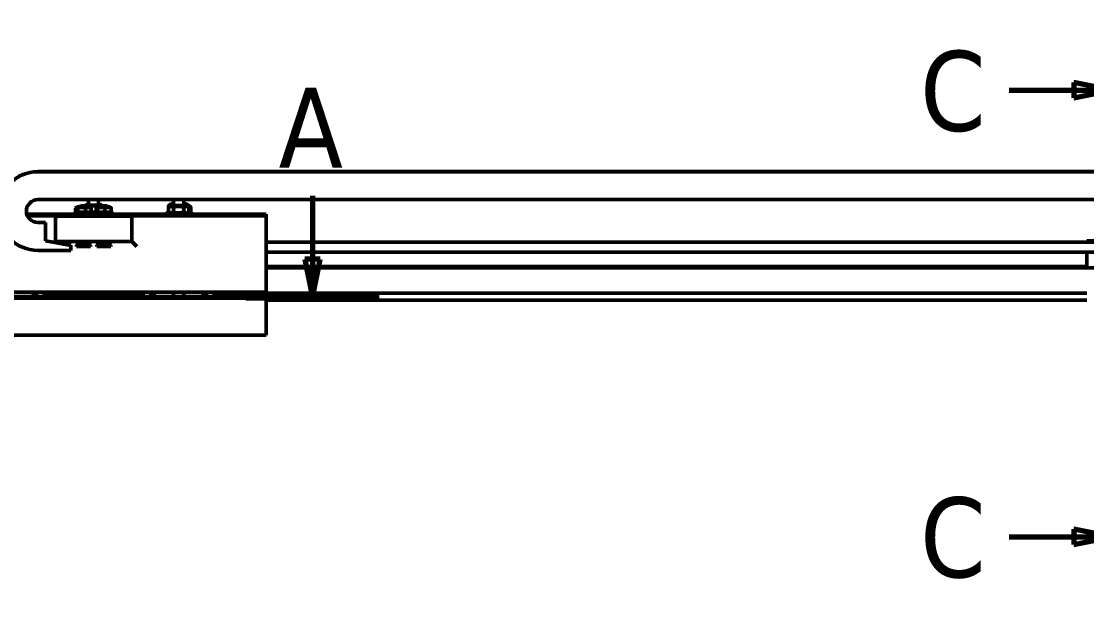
# Model space of a CAD drawing. Header units: millimetres. Extents: x -1901 to 2520, y -3919 to 1782.
# Drawn here: x 328.7 to 748.3, y 890.1 to 1120.4 of the extents above; entities that cross this region are included whole.
import ezdxf

# ---------------------------------------------------------------- set-up
doc = ezdxf.new("R2010")
doc.units = ezdxf.units.MM
doc.header["$LTSCALE"] = 6
doc.linetypes.add('CHAIN', pattern=[0.3543, 0.2362, -0.0295, 0.0591, -0.0295])
doc.layers.add('Section Line (ISO)', color=7, linetype='CHAIN', lineweight=70)
doc.layers.add('Visible (ISO)', color=7, linetype='Continuous', lineweight=50)
doc.styles.add('Label Text (ISO)', font='tahoma.ttf')

# ---------------------------------------------------------------- blocks, each defined once
blk = doc.blocks.new('2dTransSection0')
at = {"layer": 'Section Line (ISO)', "linetype": 'Continuous'}
for p, q in [((30.809, 175.259), (30.809, 171.111)), ((73.903, 175.259), (73.903, 171.111)), ((30.309, 171.111), (30.809, 168.611)), ((31.309, 171.111), (30.309, 171.111)), ((30.809, 171.111), (30.809, 168.611)), ((30.809, 168.611), (31.309, 171.111)), ((73.403, 171.111), (73.903, 168.611)), ((74.403, 171.111), (73.403, 171.111)), ((73.903, 171.111), (73.903, 168.611)), ((73.903, 168.611), (74.403, 171.111))]:
    blk.add_line(p, q, dxfattribs=at)
at = {"layer": 'Section Line (ISO)', "linetype": 'CHAIN', "ltscale": 40.543503}
blk.add_line((26.427, 168.611), (78.285, 168.611), dxfattribs=at)
at = {"layer": 'Section Line (ISO)', "linetype": 'Continuous', "lineweight": 140}
for p, q in [((26.427, 168.611), (35.192, 168.611)), ((69.521, 168.611), (78.285, 168.611))]:
    blk.add_line(p, q, dxfattribs=at)
at = {"layer": 'Section Line (ISO)', "linetype": 'Continuous', "flags": 128}
for points in [[(30.309, 171.111), (30.809, 168.611)], [(73.403, 171.111), (73.903, 168.611)]]:
    blk.add_lwpolyline(points, dxfattribs=at)
at = {"layer": 'Section Line (ISO)'}
for points in [[(30.309, 171.111), (30.809, 168.611), (31.309, 171.111), (30.309, 171.111)], [(73.403, 171.111), (73.903, 168.611), (74.403, 171.111), (73.403, 171.111)]]:
    blk.add_solid(points, dxfattribs=at)
at = {"layer": 'Section Line (ISO)', "char_height": 5.25, "attachment_point": 7, "style": 'Label Text (ISO)'}
for insert in [(28.576, 177.111), (71.67, 177.111)]:
    blk.add_mtext('A', dxfattribs=dict(at, insert=insert))
blk = doc.blocks.new('2dTransSection1')
at = {"layer": 'Section Line (ISO)', "linetype": 'CHAIN', "ltscale": 41.36977}
blk.add_line((126.375, 186.727), (126.375, 148.355), dxfattribs=at)
at = {"layer": 'Section Line (ISO)', "linetype": 'Continuous', "lineweight": 140}
for p, q in [((126.375, 186.727), (126.375, 177.67)), ((126.375, 157.412), (126.375, 148.355))]:
    blk.add_line(p, q, dxfattribs=at)
at = {"layer": 'Section Line (ISO)', "linetype": 'Continuous'}
for p, q in [((126.375, 182.198), (123.875, 182.698)), ((123.875, 182.698), (123.875, 181.698)), ((119.629, 182.198), (123.875, 182.198)), ((123.875, 182.198), (126.375, 182.198)), ((123.875, 181.698), (126.375, 182.198)), ((126.375, 152.884), (123.875, 153.384)), ((123.875, 153.384), (123.875, 152.384)), ((119.629, 152.884), (123.875, 152.884)), ((123.875, 152.884), (126.375, 152.884)), ((123.875, 152.384), (126.375, 152.884))]:
    blk.add_line(p, q, dxfattribs=at)
at = {"layer": 'Section Line (ISO)', "linetype": 'Continuous', "flags": 128}
for points in [[(123.875, 181.698), (126.375, 182.198)], [(123.875, 152.384), (126.375, 152.884)]]:
    blk.add_lwpolyline(points, dxfattribs=at)
at = {"layer": 'Section Line (ISO)'}
for points in [[(123.875, 181.698), (126.375, 182.198), (123.875, 182.698), (123.875, 181.698)], [(123.875, 152.384), (126.375, 152.884), (123.875, 153.384), (123.875, 152.384)]]:
    blk.add_solid(points, dxfattribs=at)
at = {"layer": 'Section Line (ISO)', "char_height": 5.25, "attachment_point": 7, "style": 'Label Text (ISO)'}
for insert in [(113.771, 179.433), (113.771, 150.118)]:
    blk.add_mtext('C', dxfattribs=dict(at, insert=insert))

msp = doc.modelspace()

# ---------------------------------------------------------------- linework, layer by layer
at = {"layer": 'Visible (ISO)'}
for p, q in [((763.403, 1061.129), (335.251, 1061.129)), ((763.403, 1061.095), (335.251, 1061.095)), ((773.251, 1050.095), (335.251, 1050.095)), ((355.2, 1047.968), (355.2, 1050.095)), ((359.2, 1047.968), (359.2, 1050.095)), ((388.7, 1047.775), (388.7, 1050.095)), ((392.7, 1047.775), (392.7, 1050.095)), ((349.7, 1044.904), (349.7, 1044.404)), ((350.132, 1045.412), (350.132, 1046.801)), ((350.9, 1047.304), (350.348, 1046.985)), ((350.9, 1044.904), (350.356, 1045.218)), ((350.957, 1045.403), (350.957, 1046.792)), ((352.007, 1047.611), (351.7, 1047.304)), ((351.7, 1047.304), (351.7, 1047.304)), ((354.3, 1048.075), (353.502, 1047.614)), ((354.3, 1047.968), (353.687, 1047.614)), ((354.025, 1045.4), (354.025, 1046.789)), ((354.393, 1047.611), (354.7, 1047.304)), ((354.7, 1047.304), (354.7, 1047.304)), ((355.5, 1047.304), (356.044, 1046.99)), ((355.5, 1044.904), (356.052, 1045.223)), ((356.268, 1045.407), (356.268, 1046.796)), ((356.7, 1044.904), (356.7, 1044.404)), ((357.7, 1044.904), (357.7, 1044.404)), ((358.251, 1045.413), (358.251, 1046.802)), ((358.9, 1047.304), (358.419, 1047.026)), ((358.9, 1044.904), (358.423, 1045.179)), ((358.706, 1045.403), (358.706, 1046.793)), ((360.007, 1047.611), (359.7, 1047.304)), ((359.7, 1047.304), (359.7, 1047.304)), ((360.1, 1048.075), (360.898, 1047.614)), ((360.1, 1047.968), (360.714, 1047.614)), ((361.656, 1045.4), (361.656, 1046.789)), ((362.393, 1047.611), (362.7, 1047.304)), ((362.7, 1047.304), (362.7, 1047.304)), ((363.5, 1047.304), (363.977, 1047.029)), ((363.5, 1044.904), (363.981, 1045.182)), ((364.149, 1045.406), (364.149, 1046.795)), ((364.7, 1044.904), (364.7, 1044.404)), ((386.2, 1045.101), (386.2, 1044.575)), ((386.659, 1047.733), (386.659, 1047.642)), ((386.659, 1047.642), (386.659, 1047.207)), ((386.659, 1047.207), (386.659, 1047.116)), ((386.659, 1047.116), (386.659, 1045.234)), ((387.8, 1048.392), (386.671, 1047.74)), ((387.8, 1048.301), (386.671, 1047.649)), ((387.8, 1047.866), (386.671, 1047.215)), ((387.8, 1047.775), (386.671, 1047.123)), ((387.8, 1044.575), (386.671, 1045.227)), ((387.2, 1044.593), (387.2, 1044.584)), ((388.68, 1047.105), (388.68, 1045.223)), ((392.721, 1047.105), (392.721, 1045.223)), ((393.271, 1048.222), (393.663, 1047.83)), ((393.6, 1048.392), (394.729, 1047.74)), ((393.6, 1048.301), (394.475, 1047.795)), ((393.6, 1047.866), (394.729, 1047.214)), ((393.6, 1047.775), (394.729, 1047.123)), ((393.6, 1044.575), (394.729, 1045.227)), ((394.6, 1047.793), (395.239, 1047.424)), ((394.6, 1044.593), (395.234, 1044.959)), ((394.742, 1047.733), (394.742, 1047.711)), ((394.742, 1047.207), (394.742, 1047.116)), ((394.742, 1047.116), (394.742, 1045.234)), ((394.874, 1045.244), (394.874, 1047.126)), ((395.2, 1044.939), (395.2, 1044.602)), ((395.454, 1045.256), (395.454, 1047.138)), ((396.2, 1044.593), (396.2, 1044.022)), ((351.7, 1044.369), (330.931, 1044.369)), ((331.206, 1043.657), (340.2, 1043.657)), ((335.251, 1041.129), (338.282, 1041.129)), ((335.251, 1041.095), (338.282, 1041.095)), ((338.282, 1041.095), (338.282, 1041.129)), ((338.282, 1033.859), (338.282, 1041.095)), ((342.2, 1043.651), (342.2, 1043.602)), ((342.2, 1043.602), (342.2, 1033.602)), ((344.2, 1043.595), (370.2, 1043.595)), ((351.7, 1043.607), (351.7, 1044.394)), ((354.7, 1043.607), (354.7, 1044.394)), ((355.2, 1043.892), (355.2, 1043.956)), ((359.2, 1043.892), (359.2, 1043.956)), ((359.7, 1043.607), (359.7, 1044.394)), ((362.7, 1043.607), (362.7, 1044.394)), ((386.2, 1044.369), (362.7, 1044.369)), ((372.2, 1043.602), (372.2, 1043.651)), ((372.2, 1033.602), (372.2, 1043.602)), ((374.2, 1043.657), (423.2, 1043.657)), ((386.2, 1044.575), (386.2, 1043.775)), ((388.7, 1043.698), (388.7, 1043.762)), ((392.7, 1043.698), (392.7, 1043.762)), ((395.2, 1044.575), (395.2, 1043.775)), ((396.7, 1044.199), (423.2, 1044.199)), ((423.2, 1043.819), (396.7, 1043.819)), ((423.2, 1044.4), (397.2, 1044.4)), ((398.7, 1044.022), (398.7, 1043.819)), ((425.2, 1044.206), (425.2, 1044.393)), ((425.2, 1043.813), (425.2, 1044.206)), ((425.2, 1043.663), (425.2, 1043.813)), ((425.2, 1013.664), (425.2, 1043.663)), ((338.282, 1033.893), (348.282, 1032.129)), ((348.282, 1032.123), (338.282, 1033.886)), ((338.282, 1033.865), (348.282, 1032.102)), ((348.282, 1032.095), (338.282, 1033.859)), ((370.2, 1033.595), (344.2, 1033.595)), ((348.159, 1032.123), (348.282, 1032.123)), ((348.282, 1032.129), (348.282, 1032.123)), ((348.282, 1032.123), (348.282, 1032.102)), ((348.282, 1032.102), (348.282, 1032.095)), ((348.282, 1032.095), (348.282, 1030.095)), ((351.7, 1033.471), (350.43, 1032.201)), ((350.43, 1031.611), (350.43, 1032.201)), ((351.7, 1033.471), (351.7, 1033.595)), ((354.7, 1033.471), (354.7, 1033.595)), ((354.7, 1033.471), (355.97, 1032.201)), ((355.97, 1031.611), (355.97, 1032.201)), ((359.7, 1033.471), (358.43, 1032.201)), ((358.43, 1031.611), (358.43, 1032.201)), ((359.7, 1033.471), (359.7, 1033.595)), ((362.7, 1033.471), (362.7, 1033.595)), ((362.7, 1033.471), (363.97, 1032.201)), ((363.97, 1031.611), (363.97, 1032.201)), ((425.2, 1033.399), (753.251, 1033.401)), ((425.2, 1033.397), (753.251, 1033.4)), ((753.251, 1033.365), (425.2, 1033.367)), ((753.251, 1033.363), (425.2, 1033.365)), ((748.251, 1033.832), (748.251, 1033.72)), ((753.251, 1033.832), (748.251, 1033.832)), ((748.251, 1033.401), (748.251, 1033.72)), ((335.251, 1030.095), (348.282, 1030.095)), ((753.251, 1029.363), (425.2, 1029.365)), ((748.251, 1023.25), (748.251, 1029.363)), ((425.2, 1023.776), (748.251, 1023.776)), ((425.2, 1023.25), (753.251, 1023.25)), ((291.2, 1013.657), (423.2, 1013.657)), ((423.2, 1011.657), (291.2, 1011.657)), ((388.7, 1011.728), (325.7, 1011.728)), ((333.4, 1011.728), (333.4, 1013.657)), ((334.7, 1011.728), (334.7, 1013.657)), ((337.7, 1013.657), (337.7, 1011.728)), ((338.2, 1011.728), (338.2, 1013.657)), ((338.2, 1013.25), (376.2, 1013.25)), ((355.2, 1011.923), (338.2, 1011.923)), ((338.2, 1011.773), (376.2, 1011.773)), ((342.7, 1013.25), (342.7, 1011.923)), ((343.2, 1011.923), (343.2, 1013.25)), ((346.2, 1011.923), (346.2, 1013.25)), ((347.5, 1011.923), (347.5, 1013.25)), ((355.2, 1011.892), (355.2, 1013.25)), ((359.2, 1011.892), (359.2, 1013.25)), ((376.2, 1011.923), (359.2, 1011.923)), ((366.9, 1011.923), (366.9, 1013.25)), ((368.2, 1011.923), (368.2, 1013.25)), ((371.2, 1013.25), (371.2, 1011.923)), ((371.7, 1011.923), (371.7, 1013.25)), ((376.2, 1013.657), (376.2, 1011.728)), ((376.7, 1011.728), (376.7, 1013.657)), ((379.7, 1011.728), (379.7, 1013.657)), ((381, 1011.728), (381, 1013.657)), ((388.7, 1011.699), (388.7, 1013.657)), ((392.7, 1011.699), (392.7, 1013.657)), ((425.2, 1011.728), (392.7, 1011.728)), ((400.4, 1011.728), (400.4, 1013.657)), ((401.7, 1011.728), (401.7, 1013.657)), ((404.7, 1013.657), (404.7, 1011.728)), ((405.2, 1011.728), (405.2, 1013.657)), ((405.2, 1013.25), (748.251, 1013.25)), ((423.2, 1011.819), (405.2, 1011.819)), ((405.2, 1011.773), (425.2, 1011.773)), ((425.2, 1011.813), (425.2, 1011.773)), ((425.2, 1011.773), (425.2, 1011.728)), ((425.2, 1011.728), (425.2, 1011.664)), ((425.2, 996.664), (425.2, 1011.664)), ((425.2, 1010.451), (748.251, 1010.451)), ((423.2, 996.657), (291.2, 996.657))]:
    msp.add_line(p, q, dxfattribs=at)
for centre, major_axis, ratio, start_param, end_param in [((335.251, 1045.629), (-15.5, 0), 0.9999952, 4.712389, 6.2831856), ((335.251, 1045.595), (-15.5, 0), 0.9999952, 4.712389, 7.8539816), ((335.251, 1045.595), (-4.5, 0), 0.9999952, 4.712389, 7.8539816), ((335.251, 1045.629), (-4.5, 0), 0.9999952, 0.0037812, 1.5707961), ((353.2, 1044.904), (-3.5, 0), 0.0030937, 5.4347694, 10.2731938), ((353.2, 1047.304), (-2.3, 0), 0.0030937, 5.4197439, 10.2882193), ((353.2, 1044.904), (2.3, 0), 0.0030937, 3.1469511, 6.2778268), ((353.2, 1047.304), (-1.5, 0), 0.0030937, 6.2667756, 9.4411819), ((353.2, 1047.304), (-1.5, 0), 0.0030937, 6.2800916, 9.4278717), ((357.2, 1047.968), (-2.9, 0), 0.0030937, 5.4734017, 10.2345615), ((357.2, 1048.075), (-2.9, 0), 0.0030937, 5.4734017, 7.0929689), ((357.2, 1044.768), (-2.9, 0), 0.0030937, 1.3975167, 1.744076), ((357.2, 1044.768), (4.5, 0), 0.0030937, 4.601048, 4.82373), ((361.2, 1044.904), (-3.5, 0), 0.0030937, 5.4347694, 10.2731938), ((361.2, 1047.304), (-2.3, 0), 0.0030937, 5.4197439, 10.2882194), ((361.2, 1044.904), (2.3, 0), 0.0030937, 3.1469511, 6.2778268), ((357.2, 1048.075), (2.9, 0), 0.0030937, 5.4734017, 7.0929689), ((361.2, 1047.304), (-1.5, 0), 0.0030937, 6.266779, 9.4411852), ((361.2, 1047.304), (-1.5, 0), 0.0030937, 6.2800916, 9.4278717), ((390.7, 1044.575), (-4.5, 0), 0.0030937, 5.418044, 10.2899193), ((390.7, 1045.101), (-4.5, 0), 0.0030937, 5.7278271, 6.8492604), ((391.7, 1044.593), (-4.5, 0), 0.0030937, 5.7802268, 6.7968608), ((390.7, 1047.775), (-2.9, 0), 0.0030937, 5.4734017, 10.2345615), ((390.7, 1048.392), (-2.9, 0), 0.0030937, 5.4734017, 7.092969), ((390.7, 1048.301), (-2.9, 0), 0.0030937, 5.4734017, 7.0929689), ((390.7, 1047.866), (-2.9, 0), 0.0030937, 5.4734017, 7.0929689), ((390.7, 1048.392), (2.9, 0), 0.0030937, 5.4734018, 7.0929688), ((390.7, 1048.301), (2.9, 0), 0.0030937, 5.4734018, 7.0929688), ((391.7, 1048.222), (1.571, 0), 0.0030937, 5.4026072, 7.1637634), ((390.7, 1047.866), (2.9, 0), 0.0030937, 5.4734017, 7.0929689), ((391.7, 1044.593), (2.9, 0), 0.0030937, 5.4357119, 6.2778268), ((391.7, 1047.793), (2.9, 0), 0.0030937, 5.4918018, 7.0852858), ((391.7, 1044.593), (4.5, 0), 0.0030937, 5.400141, 7.1483267), ((340.2, 1043.651), (2, 0), 0.0030937, 0, 1.5707963), ((344.2, 1043.602), (-2, 0), 0.0030937, 0, 1.5707963), ((353.2, 1044.404), (-3.5, 0), 0.0030937, 0, 3.1415926), ((353.2, 1043.611), (2, 0), 0.0030937, 2.4188585, 7.0059196), ((357.2, 1043.968), (4.5, 0), 0.0030937, 4.123358, 5.3014199), ((357.2, 1043.898), (2.75, 0), 0.0030937, 2.3851363, 2.711893), ((357.2, 1043.898), (-2.75, 0), 0.0030937, 0.4296997, 2.711893), ((361.2, 1044.404), (-3.5, 0), 0.0030937, 0, 3.1415926), ((361.2, 1043.611), (2, 0), 0.0030937, 2.4188585, 7.0059196), ((357.2, 1043.898), (2.75, 0), 0.0030937, 0.4296997, 0.7564564), ((370.2, 1043.602), (2, 0), 0.0030937, 4.712389, 6.2831853), ((374.2, 1043.651), (-2, 0), 0.0030937, 4.712389, 6.2831853), ((390.7, 1043.775), (-4.5, 0), 0.0030937, 0, 3.1415927), ((390.7, 1043.704), (2.75, 0), 0.0030937, 2.3851363, 7.0396417), ((390.7, 1044.575), (2.9, 0), 0.0030937, 3.1469511, 6.2778268), ((391.2, 1044.022), (7.5, 0), 0.0030937, 5.2749252, 7.124254), ((396.7, 1043.85), (10, 0), 0.0030937, 4.5618207, 4.712389), ((397.2, 1044.393), (2, 0), 0.0030937, 1.5707963, 2.094395), ((396.7, 1044.168), (-10, 0), 0.0030937, 4.712389, 4.7624098), ((423.2, 1044.393), (2, 0), 0.0030937, 0, 1.5707963), ((423.2, 1044.206), (2, 0), 0.0030937, 4.712389, 6.2831853), ((423.2, 1043.813), (2, 0), 0.0030937, 0, 1.5707963), ((423.2, 1043.663), (2, 0), 0.0030937, 4.712389, 6.2831853), ((340.2, 1031.651), (-2, -2), 0.0015468, 3.1400458, 3.7709388), ((344.2, 1033.602), (-2, 0), 0.0030937, 0, 1.5707963), ((353.2, 1032.201), (-2.77, 0), 0.0030937, 6.2800916, 9.4278717), ((353.2, 1033.471), (-1.5, 0), 0.0030937, 0, 3.1415926), ((361.2, 1032.201), (-2.77, 0), 0.0030937, 6.2800916, 9.4278717), ((361.2, 1033.471), (-1.5, 0), 0.0030937, 0, 3.1415926), ((370.2, 1033.602), (2, 0), 0.0030937, 4.712389, 6.2831853), ((374.2, 1031.651), (-2, 2), 0.0015468, 4.7139358, 6.2847321), ((353.2, 1031.611), (-2.77, 0), 0.0030937, 0, 3.1415926), ((361.2, 1031.611), (-2.77, 0), 0.0030937, 0, 3.1415926), ((357.2, 1011.898), (2.75, 0), 0.0030937, 2.3851363, 7.0396417), ((390.7, 1011.704), (2.75, 0), 0.0030937, 2.3851363, 7.0396417), ((423.2, 1013.664), (2, 0), 0.0030937, 4.712389, 6.2831853), ((423.2, 1011.813), (2, 0), 0.0030937, 0, 1.5707963), ((423.2, 1011.664), (2, 0), 0.0030937, 4.712389, 6.2831853), ((423.2, 996.664), (2, 0), 0.0030937, 4.712389, 6.2831853)]:
    msp.add_ellipse(centre, major_axis=major_axis, ratio=ratio, start_param=start_param, end_param=end_param, dxfattribs=at)
for centre, major_axis in [((353.2, 1047.611), (-1.193, 0)), ((361.2, 1047.611), (-1.193, 0)), ((417.2, 1044.363), (4, 0)), ((417.2, 1043.694), (-4, 0)), ((417.2, 1011.694), (4, 0))]:
    msp.add_ellipse(centre, major_axis=major_axis, ratio=0.0030937, dxfattribs=at)
for points, weights in [([(350.957, 1046.792), (350.544, 1047.255), (350.132, 1046.801)], [1, 1.15470053838, 1]), ([(350.132, 1045.412), (350.544, 1044.949), (350.957, 1045.403)], [1, 1.15470053838, 1]), ([(354.025, 1046.789), (352.491, 1047.249), (350.957, 1046.792)], [1, 1.15470053838, 1]), ([(350.957, 1045.403), (352.491, 1044.943), (354.025, 1045.4)], [1, 1.15470053838, 1]), ([(353.803, 1047.681), (353.693, 1047.656), (353.578, 1047.614)], [1.06583178146, 1.05904969358, 1.048274311]), ([(356.268, 1046.796), (355.146, 1047.251), (354.025, 1046.789)], [1, 1.15470053838, 1]), ([(354.025, 1045.4), (355.146, 1044.945), (356.268, 1045.407)], [1, 1.15470053838, 1]), ([(354.273, 1047.612), (354.168, 1047.62), (354.063, 1047.613)], [1.07641069284, 1.07831500942, 1.07635969114]), ([(355.164, 1047.308), (354.761, 1047.54), (354.408, 1047.597)], [1.00212100421, 1.05804323678, 1.07239526264]), ([(359.19, 1047.308), (357.2, 1047.875), (355.211, 1047.308)], [1.00208296987, 1.15261779356, 1.00208251976]), ([(356.035, 1045.213), (357.206, 1044.999), (358.378, 1045.215)], [1.0490454847, 1.10594738616, 1.04845780052]), ([(356.044, 1046.99), (356.15, 1046.929), (356.268, 1046.796)], [1.05931721167, 1.0400024198, 1]), ([(356.268, 1045.407), (356.154, 1045.282), (356.052, 1045.223)], [1, 1.03842856726, 1.05776534858]), ([(358.706, 1046.793), (358.478, 1047.256), (358.251, 1046.802)], [1, 1.15470053838, 1]), ([(358.251, 1045.413), (358.478, 1044.95), (358.706, 1045.403)], [1, 1.15470053838, 1]), ([(361.656, 1046.789), (360.181, 1047.249), (358.706, 1046.793)], [1, 1.15470053838, 1]), ([(358.706, 1045.403), (360.181, 1044.943), (361.656, 1045.4)], [1, 1.15470053838, 1]), ([(359.992, 1047.596), (359.639, 1047.539), (359.237, 1047.308)], [1.07237944127, 1.05801248749, 1.00212139238]), ([(360.337, 1047.613), (360.233, 1047.62), (360.128, 1047.612)], [1.07635950038, 1.07831503699, 1.07641082004]), ([(360.822, 1047.614), (360.708, 1047.656), (360.597, 1047.682)], [1.0482739116, 1.05906339853, 1.06584918493]), ([(364.149, 1046.795), (362.902, 1047.25), (361.656, 1046.789)], [1, 1.15470053838, 1]), ([(361.656, 1045.4), (362.902, 1044.944), (364.149, 1045.406)], [1, 1.15470053838, 1]), ([(363.977, 1047.029), (364.057, 1046.982), (364.149, 1046.795)], [1.07216208164, 1.05731760327, 1]), ([(364.149, 1045.406), (364.06, 1045.227), (363.981, 1045.182)], [1, 1.05576270641, 1.07132543086]), ([(387.257, 1047.987), (386.975, 1047.914), (386.659, 1047.733)], [1.06281886875, 1.04382404459, 1]), ([(388.153, 1047.871), (387.446, 1048.092), (386.659, 1047.642)], [1.05750323394, 1.11653155961, 1]), ([(386.659, 1047.733), (386.665, 1047.737), (386.671, 1047.74)], [1, 1.00083990527, 1.00167069045]), ([(386.659, 1047.642), (386.665, 1047.645), (386.671, 1047.649)], [1, 1.00083990527, 1.00167069045]), ([(387.257, 1047.461), (386.975, 1047.388), (386.659, 1047.207)], [1.06281886875, 1.04382404459, 1]), ([(388.68, 1047.105), (387.669, 1047.694), (386.659, 1047.116)], [1, 1.15470053838, 1]), ([(386.659, 1047.207), (386.665, 1047.211), (386.671, 1047.215)], [1, 1.00083990527, 1.00167069045]), ([(386.659, 1047.116), (386.665, 1047.12), (386.671, 1047.123)], [1, 1.00083990527, 1.00167069045]), ([(386.659, 1045.234), (387.669, 1044.645), (388.68, 1045.223)], [1, 1.15470053838, 1]), ([(392.721, 1047.105), (390.7, 1047.688), (388.68, 1047.105)], [1, 1.15470053838, 1]), ([(388.68, 1045.223), (390.7, 1044.64), (392.721, 1045.223)], [1, 1.15470053838, 1]), ([(394.742, 1047.116), (393.731, 1047.694), (392.721, 1047.105)], [1, 1.15470053838, 1]), ([(392.721, 1045.223), (393.731, 1044.645), (394.742, 1045.234)], [1, 1.15470053838, 1]), ([(394.434, 1047.796), (393.979, 1047.989), (393.555, 1047.938)], [1.03707523295, 1.08781287629, 1.07463230398]), ([(394.742, 1047.733), (394.425, 1047.914), (394.143, 1047.987)], [1, 1.04384669544, 1.0628384974]), ([(394.742, 1047.207), (394.425, 1047.388), (394.143, 1047.461)], [1, 1.04384669544, 1.0628384974]), ([(394.638, 1045.174), (394.754, 1045.207), (394.874, 1045.244)], [1.01627897248, 1.00861977203, 1]), ([(394.729, 1047.74), (394.735, 1047.737), (394.742, 1047.733)], [1.00162502007, 1.00081682288, 1]), ([(394.729, 1047.214), (394.735, 1047.211), (394.742, 1047.207)], [1.00162502007, 1.00081682288, 1]), ([(394.729, 1047.123), (394.735, 1047.119), (394.742, 1047.116)], [1.00162502007, 1.00081682288, 1]), ([(394.874, 1047.126), (394.807, 1047.147), (394.742, 1047.166)], [1, 1.00478447251, 1.00927300323]), ([(395.454, 1047.138), (395.164, 1047.716), (394.874, 1047.126)], [1, 1.15470053838, 1]), ([(394.874, 1045.244), (395.164, 1044.667), (395.454, 1045.256)], [1, 1.15470053838, 1])]:
    msp.add_rational_spline(points, weights, degree=2, dxfattribs=at)

# ---------------------------------------------------------------- block references
at = {"layer": 'Section Line (ISO)', "xscale": 6, "yscale": 6, "zscale": 6}
for name in ['2dTransSection1', '2dTransSection0']:
    msp.add_blockref(name, (0, 0), dxfattribs=at)

doc.saveas('drawing.dxf')
